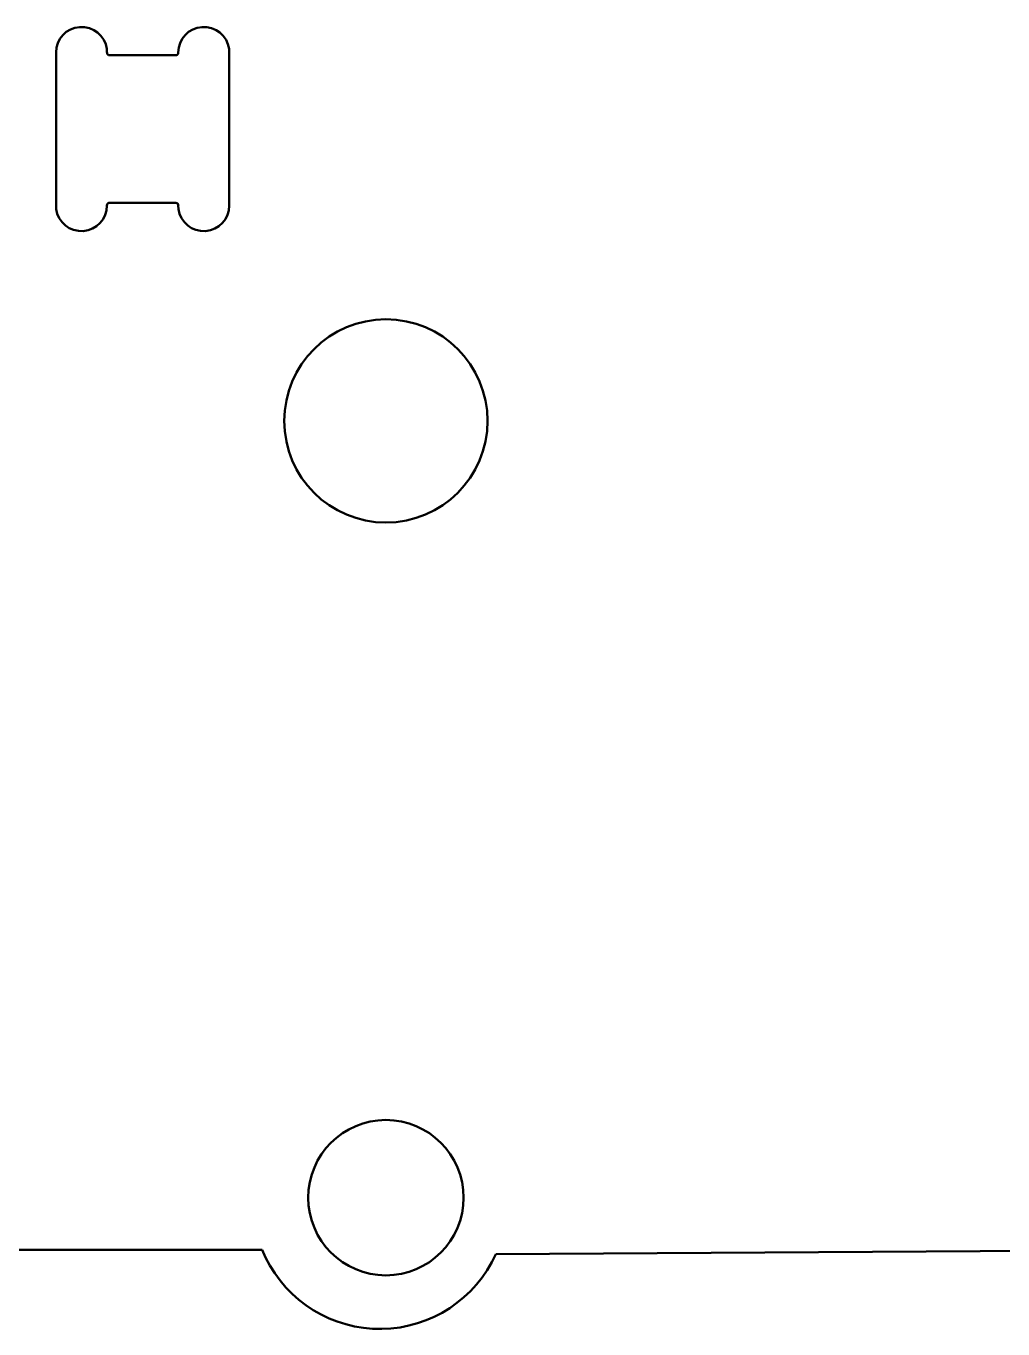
# Model space of a CAD drawing. Header units: millimetres. Extents: x 43 to 387, y 137 to 261.
# Drawn here: x 295.84 to 315.01, y 137.36 to 162.92 of the extents above; entities that cross this region are included whole.
import ezdxf

# ---------------------------------------------------------------- set-up
doc = ezdxf.new("R2010")
doc.units = ezdxf.units.MM
doc.header["$LTSCALE"] = 0.75
doc.layers.add('Visible', color=7, linetype='Continuous', lineweight=50)

msp = doc.modelspace()

# ---------------------------------------------------------------- linework, layer by layer
at = {"layer": 'Visible', "extrusion": (0, 0, -1)}
for p, q in [((296.432, 159.398), (296.432, 162.398)), ((297.43, 162.47), (297.432, 162.398)), ((297.462, 162.35), (297.482, 162.348)), ((297.482, 162.348), (298.782, 162.348)), ((298.83, 162.378), (298.832, 162.398)), ((299.83, 162.47), (299.832, 162.398)), ((299.832, 162.398), (299.832, 159.398)), ((296.435, 159.327), (296.432, 159.398)), ((297.434, 159.418), (297.432, 159.398)), ((298.782, 159.448), (297.482, 159.448)), ((298.802, 159.446), (298.782, 159.448)), ((298.835, 159.327), (298.832, 159.398)), ((190.949, 138.869), (300.48, 138.906)), ((300.48, 138.906), (300.543, 138.758)), ((305.062, 138.825), (330.538, 138.979))]:
    msp.add_line(p, q, dxfattribs=at)
at = {"layer": 'Visible'}
for centre, radius in [((302.905, 155.171), 1.994), ((302.905, 139.931), 1.524)]:
    msp.add_circle(centre, radius, dxfattribs=at)
at = {"layer": 'Visible', "extrusion": (0, 0, -1)}
for centre, start, end in [((-296.933, 162.4), 359.8316, 171.9656), ((-299.333, 162.4), 359.8316, 171.9656), ((-296.931, 159.397), 179.8316, 351.9656), ((-299.331, 159.397), 179.8316, 351.9656)]:
    msp.add_arc(centre, 0.501, start, end, dxfattribs=at)
at = {"layer": 'Visible'}
for centre, radius, start, end in [((297.479, 162.394), 0.0465, 174.4636, 249.5769), ((298.787, 162.395), 0.0465, 264.4636, 339.5769), ((297.478, 159.402), 0.0465, 84.4636, 159.5769), ((298.786, 159.403), 0.0465, 354.4636, 69.5769), ((302.787, 139.851), 2.496, 205.9796, 335.7275)]:
    msp.add_arc(centre, radius, start, end, dxfattribs=at)

doc.saveas('drawing.dxf')
